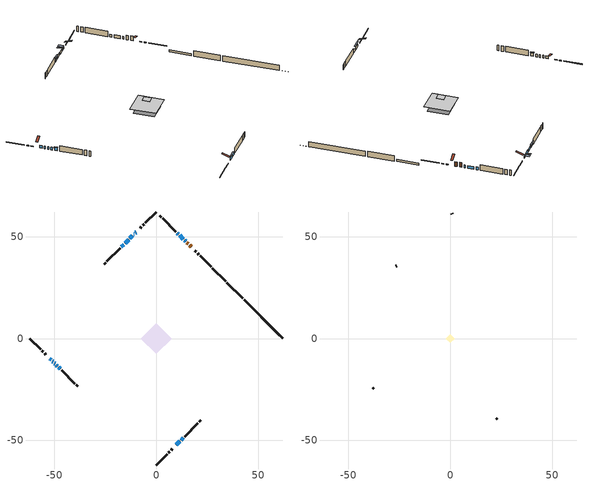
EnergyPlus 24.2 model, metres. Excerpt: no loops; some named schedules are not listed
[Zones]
conditioned space
 floor adiabatic (Floor2 construction): -2.28,0 0,2.28 2.28,0 0,-2.28 z1.53
 floor adiabatic (AdiabaticFloorConstruction): -7.59,0 0,7.59 7.59,0 0,-7.59 z1.53
 floor foundation (Slab1 construction): -6.02,0 0,6.02 6.02,0 0,-6.02 z-0.91
 floor foundation (Slab1 construction 1): -3.85,0 0,3.85 3.85,0 0,-3.85 z-0.91
 floor foundation (Slab3 construction): -2.28,0 0,2.28 2.28,0 0,-2.28 z-0.82
 wall outside (RimJoist1 construction): 0,-62.02 5.35,-56.67 / -62.02,0 -56.67,-5.35 / 0,62.02 -5.35,56.67 / 26.86,35.16 21.51,40.51 z1.53:1.83
 wall outside (RimJoist2 construction): 6,-56.01 6.6,-55.42 / -56.01,-6 -55.42,-6.6 / -6,56.01 -6.6,55.42 / 20.85,41.16 20.26,41.76 z1.53:1.83
 wall outside (RimJoist3 construction): 7.26,-54.76 7.94,-54.08 / -54.76,-7.26 -54.08,-7.94 / -7.26,54.76 -7.94,54.08 / 19.6,42.42 18.92,43.1 z1.53:1.83
 wall outside (AdiabaticWallConstruction 1): 17.04,44.97 16.32,45.7 / 15.66,46.36 15.02,47 z1.53:3.56
 wall outside (AdiabaticWallConstruction): -9.81,52.21 -10.21,51.81 / -10.86,51.15 -11.01,51.01 z1.53:2.45; -52.2,-9.81 -51.53,-10.49 / -50.88,-11.14 -50.56,-11.45 / 14.36,47.66 13.95,48.06 / 13.3,48.72 11.5,50.52 / 10.85,51.17 10.3,51.71 / 12.19,-49.82 13.27,-48.74 / -49.91,-12.11 -49.62,-12.4 / -11.66,50.35 -12.94,49.08 / -13.59,48.42 -15.32,46.7 / -48.96,-13.05 -48.53,-13.49 z1.53:2.75; 9.81,-52.2 11.54,-50.48 z1.53:2.55; -15.97,46.04 -17.06,44.96 z1.53:2.3; -47.87,-14.14 -47.08,-14.93 z1.53:2.95
 wall outside (Wall1 construction): 13.93,-48.09 20.44,-41.58 / -46.43,-15.59 -39.92,-22.1 / -17.71,44.3 -24.22,37.8 / 9.65,52.37 3.14,58.88 z1.53:3.97
 wall outside (Wall2 construction): 21.09,-40.92 21.82,-40.19 / -39.26,-22.75 -38.53,-23.48 / -24.88,37.14 -25.61,36.41 / 2.48,59.53 1.76,60.26 z1.53:3.97
 wall foundation (FoundationWall1 construction): 43.05,18.97,-0.91 43.05,18.97,1.53 59.43,2.59,1.53 59.43,2.59,-0.81 62.02,0,-0.81 62.02,0,-0.91
 wall foundation (FoundationWall2 construction): 42.39,19.62 34.63,27.38 z-0.91:1.53
 wall foundation (FoundationWall3 construction): 33.98,28.04 27.51,34.5 z-0.82:0.09
 window (WindowConstruction 8): -9.81,52.2 -10.21,51.81 z1.53:2.44
 window (WindowConstruction 4): -52.2,-9.81 -51.53,-10.48 z1.53:2.75
 window (WindowConstruction 5): -50.88,-11.14 -50.56,-11.45 z1.53:2.75
 window (WindowConstruction 6): 14.36,47.66 13.96,48.06 z1.53:2.75
 window (WindowConstruction 7): 9.81,-52.2 11.54,-50.48 z1.53:2.54
 window (WindowConstruction 10): 13.3,48.72 11.5,50.52 z1.53:2.75
 window (WindowConstruction 11): 10.84,51.17 10.31,51.71 z1.53:2.75
 window (WindowConstruction 12): 12.19,-49.82 13.27,-48.75 z1.53:2.75
 window (WindowConstruction 13): -49.91,-12.11 -49.62,-12.4 z1.53:2.75
 window (WindowConstruction 9): -10.86,51.15 -11.01,51.01 z1.53:2.44
 window (WindowConstruction 14): -11.67,50.35 -12.94,49.08 z1.53:2.75
 window (WindowConstruction): -13.59,48.42 -15.32,46.7 z1.53:2.75
 window (WindowConstruction 1): -15.98,46.04 -17.06,44.96 z1.53:2.3
 window (WindowConstruction 2): -48.96,-13.06 -48.53,-13.49 z1.53:2.75
 window (WindowConstruction 3): -47.87,-14.14 -47.08,-14.93 z1.53:2.95
 door (Door): 17.04,44.97 16.32,45.7 z1.53:3.56
 door (Door 1): 15.66,46.36 15.02,47 z1.53:3.56
 ceiling adiabatic (AdiabaticFloorConstruction): 0,-7.59 7.59,0 0,7.59 -7.59,0 z1.53
attic - vented
 floor to conditioned space (Floor1 construction Reversed): -2.19,0 0,2.19 2.19,0 0,-2.19 z3.97
 wall outside (Wall3 construction): 22.48,-39.54 22.92,-39.1 / -37.88,-24.14 -37.44,-24.58 / -26.26,35.75 -26.71,35.31 / 1.1,60.92 0.66,61.36 z1.53:3.97
 roof outside (Roof1 construction): 9.16,-52.86,3.97 7.03,-50.73,4.97 6.47,-51.29,4.97 8.59,-53.42,3.97; -52.86,-9.16,3.97 -50.73,-7.03,4.97 -51.29,-6.47,4.97 -53.42,-8.59,3.97; -9.16,52.86,3.97 -7.03,50.73,4.97 -6.47,51.29,4.97 -8.59,53.42,3.97; 17.7,44.32,3.97 15.57,42.19,4.97 16.13,41.63,4.97 18.26,43.76,3.97
shading: -10.42,51.6 -9.6,52.42 -11.11,53.92 -11.92,53.11 z2.74; 12.18,-49.84 9.17,-52.85 9.38,-53.06 12.39,-50.05 z3.46; -11.22,50.8 -10.65,51.36 -12.16,52.87 -12.73,52.3 z2.74; -17.7,44.32 -15.33,46.69 -15.54,46.9 -17.91,44.53 z3.21; -46.98,-15.04 -47.98,-14.04 -48.41,-14.47 -47.41,-15.47 z3.1
[Building]
Building 1: Terrain=Suburbs
[Site:Location]
Windsor AP_ON: Latitude {deg}=42.28; Longitude {deg}=-82.96; Time Zone {hr}=-5; Elevation {m}=190; Keep Site Location Information=Yes
[Site:GroundTemperature:Shallow]
6.34957, 4.46684, 4.31606, 5.20952, 8.79623, 12.3662, 15.4612, 17.4219, 17.5884, 15.9938, 12.9777, 9.51722
[Site:WaterMainsTemperature]
Calculation Method=Schedule; Temperature Schedule=mains temperature schedule
[Material] Roughness=Rough; Thermal Absorptance=0.9
Name | Thickness {m} | Conductivity {W/m-K} | Density {kg/m3} | Specific Heat {J/kg-K} | Solar Absorptance | Visible Absorptance
asphalt or fiberglass shingles | 0.00635 | 0.162714 | 1121.4 | 1465.45 | 0.4 | 0.4
ceiling loosefill ins | 0.254 | 0.0480833 | 16.02 | 1046.75 | 0.7 | 0.7
ceiling stud and cavity | 0.1397 | 0.169523 | 65.682 | 1177.47 | 0.7 | 0.7
concrete 4.0 in. | 0.1016 | 1.803125 | 2242.8 | 837.4 | 0.7 | 0.7
concrete 8.0 in. | 0.2032 | 1.803125 | 2242.8 | 837.4 | 0.7 | 0.7
door material | 0.04445 | 0.053851 | 512.64 | 1214.23 | 0.7 | 0.7
exterior vertical ins | 0.0460229 | 0.029427 | 32.04 | 1214.23 | 0.7 | 0.7
exterior vertical ins 1 | 0.0439632 | 0.029427 | 32.04 | 1214.23 | 0.7 | 0.7
exterior vertical ins 2 | 0.00347186 | 0.029427 | 32.04 | 1214.23 | 0.7 | 0.7
floor covering | 0.0127 | 9.015625 | 54.468 | 1339.84 | 0.6 | 0.6
floor covering 1 | 0.0127 | 0.0433444 | 54.468 | 1339.84 | 0.6 | 0.6
floor rigid ins; wall rigid ins | 0.512978 | 0.029427 | 32.04 | 1214.23 | 0.7 | 0.7
floor stud and cavity | 0.0889 | 0.221242 | 50.32683 | 1063.81 | 0.7 | 0.7
floor stud and cavity 1 | 0.1397 | 1.75129 | 37.0049 | 1207.88 | 0.7 | 0.7
furniture material conditioned space 1 | 0.1524 | 0.115458 | 640.8 | 1214.23 | 0.6 | 0.6
gypsum board | 0.0127 | 0.160291 | 801 | 837.4 | 0.6 | 0.6
gypsum board 1 | 0.0127 | 0.160291 | 801 | 837.4 | 0.7 | 0.7
osb sheathing 0.5 in. | 0.0127 | 0.115458 | 512.64 | 1214.23 | 0.7 | 0.7
osb sheathing 0.75 in. | 0.01905 | 0.115458 | 512.64 | 1214.23 | 0.7 | 0.7
osb sheathing 2.0 in. | 0.0508 | 0.115458 | 512.64 | 1214.23 | 0.7 | 0.7
rim joist rigid ins | 0.051816 | 0.029427 | 32.04 | 1214.23 | 0.7 | 0.7
rim joist stud and cavity | 0.0508 | 0.035244 | 125.044 | 1163.47 | 0.6 | 0.6
rim joist stud and cavity 1 | 0.0508 | 0.107068 | 50.32683 | 1063.81 | 0.6 | 0.6
rim joist stud and cavity 2 | 0.0508 | 0.322509 | 50.32683 | 1063.81 | 0.6 | 0.6
wall stud and cavity | 0.1397 | 0.0810402 | 139.0536 | 1170.24 | 0.7 | 0.7
wall stud and cavity 1 | 0.1397 | 0.103711 | 139.0536 | 1170.24 | 0.7 | 0.7
wall stud and cavity 2 | 0.0889 | 6.1454 | 50.32683 | 1063.81 | 0.6 | 0.6
wall stud and cavity 3 | 0.0889 | 0.380278 | 52.3479 | 1209.89 | 0.7 | 0.7
wall stud and cavity 4 | 0.0889 | 0.391764 | 83.0341 | 1211.67 | 0.7 | 0.7
wood siding | 0.0254 | 0.102417 | 544.68 | 1172.36 | 0.4 | 0.4
wood siding 1 | 0.00254 | 0.102417 | 544.68 | 1172.36 | 0.4 | 0.4
wood siding 2; wood siding 3; wood siding 4 | 0.0254 | 0.102417 | 544.68 | 1172.36 | 0.7 | 0.7
[WindowMaterial:SimpleGlazingSystem]
Name | U-Factor {W/m2-K} | Solar Heat Gain Coefficient
WindowMaterial | 3.05874 | 0.6
WindowMaterial 1 | 3.08826 | 0.52
WindowMaterial 10 | 3.10416 | 0.58
WindowMaterial 11 | 3.10416 | 0.52
WindowMaterial 12 | 3.12801 | 0.45
WindowMaterial 2 | 3.080315 | 0.54
WindowMaterial 3 | 3.09281 | 0.52
WindowMaterial 4 | 3.07009 | 0.57
WindowMaterial 5 | 3.12801 | 0.46
WindowMaterial 6 | 3.1212 | 0.49
WindowMaterial 7 | 3.09848 | 0.55
WindowMaterial 8 | 3.10246 | 0.6
WindowMaterial 9 | 3.19899 | 0.43
[Construction]
AdiabaticFloorConstruction: floor stud and cavity 1, floor rigid ins, osb sheathing 0.75 in., floor covering 1
AdiabaticWallConstruction: wood siding 3, wall rigid ins, wall stud and cavity 3, gypsum board
AdiabaticWallConstruction 1: wood siding 4, wall rigid ins, wall stud and cavity 3, gypsum board
Door; Door 1: door material
Floor1 construction Reversed: gypsum board, ceiling stud and cavity, ceiling loosefill ins
Floor2 construction: floor stud and cavity, floor covering
FoundationWall1 construction; FoundationWall2 construction; FoundationWall3 construction: concrete 8.0 in., gypsum board 1
furniture construction conditioned space 1: furniture material conditioned space 1
PartitionWallConstruction: gypsum board, wall stud and cavity 4, gypsum board
RimJoist1 construction: wood siding 2, rim joist rigid ins, osb sheathing 2.0 in., rim joist stud and cavity
RimJoist2 construction: wood siding 2, rim joist stud and cavity 1
RimJoist3 construction: wood siding 2, rim joist stud and cavity 2
Roof1 construction: asphalt or fiberglass shingles
Slab1 construction; Slab1 construction 1; Slab3 construction: concrete 4.0 in.
Wall1 construction: wood siding, osb sheathing 0.5 in., wall stud and cavity, gypsum board
Wall2 construction: wood siding, osb sheathing 0.5 in., wall stud and cavity 1, gypsum board
Wall3 construction: wood siding 1, wall stud and cavity 2
WindowConstruction: WindowMaterial
WindowConstruction 1: WindowMaterial 1
WindowConstruction 10: WindowMaterial 10
WindowConstruction 11; WindowConstruction 12: WindowMaterial 11
WindowConstruction 13: WindowMaterial 12
WindowConstruction 14; WindowConstruction 4: WindowMaterial 4
WindowConstruction 2: WindowMaterial 2
WindowConstruction 3: WindowMaterial 3
WindowConstruction 5: WindowMaterial 5
WindowConstruction 6: WindowMaterial 6
WindowConstruction 7: WindowMaterial 7
WindowConstruction 8: WindowMaterial 8
WindowConstruction 9: WindowMaterial 9
[Zone] Multiplier=1; Part of Total Floor Area=Yes
Name | Volume {m3}
attic - vented | 1.55544
conditioned space | 567.6
[Space]
Name | Zone | Volume {m3}
attic - vented 1 | attic - vented | 1.55544
conditioned space 1 | conditioned space | 567.6
[ZoneInfiltration:EffectiveLeakageArea]
infil attic - vented 1: Zone or Space=attic - vented 1; Schedule=Always On Discrete; Effective Air Leakage Area {cm2}=424.445; Stack Coefficient=0.000239331; Wind Coefficient=1.04525e-05
[ZoneMixing]
whole house fan mix: Zone or Space=attic - vented; Schedule=Always On Continuous; Design Flow Rate Calculation Method=Flow/Zone; Design Flow Rate {m3/s}=0; Source Zone or Space=conditioned space
[SurfaceProperty:ExposedFoundationPerimeter] Exposed Perimeter Calculation Method=TotalExposedPerimeter
Name | Total Exposed Perimeter {m}
Slab1 | 26.822
Slab1 1 | 10.973
Slab3 | 9.144
[InternalMass] Zone or ZoneList=conditioned space; Space or SpaceList=conditioned space 1
Name | Construction | Surface Area {m2}
furniture mass conditioned space 1 | furniture construction conditioned space 1 | 95.2688
partition wall mass | PartitionWallConstruction | 227.784
[Lights]
interior lighting: Zone or ZoneList or Space or SpaceList=conditioned space 1; Schedule=interior lighting schedule; Design Level Calculation Method=LightingLevel; Lighting Level {W}=343.2; Return Air Fraction=0; Fraction Radiant=0.6; Fraction Visible=0.2; Fraction Replaceable=1
[People]
occupants: Zone or ZoneList or Space or SpaceList=conditioned space 1; Number of People Schedule=occupants schedule; Number of People Calculation Method=People; Number of People=3; Fraction Radiant=0.314171; Sensible Heat Fraction=0.56303; Activity Level Schedule=occupants activity schedule; Carbon Dioxide Generation Rate {m3/s-W}=0; Enable ASHRAE 55 Comfort Warnings=No; Mean Radiant Temperature Calculation Type=EnclosureAveraged
[ElectricEquipment] Zone or ZoneList or Space or SpaceList=conditioned space 1; Design Level Calculation Method=EquipmentLevel
Name | Schedule | Design Level {W} | Fraction Latent | Fraction Radiant | Fraction Lost
clothes dryer | clothes dryer schedule | 140.772 | 0.015 | 0.081 | 0.85
clothes washer | clothes washer schedule | 32.1985 | 0.03 | 0.162 | 0.7
cooking range | cooking range schedule | 215.147 | 0.08 | 0.432 | 0.2
dishwasher | dishwasher schedule | 66.8632 | 0.3 | 0.18 | 0.4
fridge | fridge schedule | 72.9452 | 0 | 0.6 | 0
mech vent bath fan 0 | mech vent bath fan 0 schedule | 25.1 | 0 | 0 | 1
mech vent bath fan 1 | mech vent bath fan 1 schedule | 25.1 | 0 | 0 | 1
mech vent house fan | mech vent house fan schedule | 0 | 0 | 0 | 1
mech vent house fan cfis | mech vent house fan cfis schedule | 0 | 0 | 0 | 0
mech vent range fan 0 | mech vent range fan 0 schedule | 57 | 0 | 0 | 1
misc plug loads | misc plug loads schedule | 494.7 | 0.045 | 0.513 | 0.1
whole house fan | Always On Discrete | 0 | 0 | 0 | 1
[OtherEquipment] Zone or ZoneList or Space or SpaceList=conditioned space 1; Design Level Calculation Method=EquipmentLevel
Name | Fuel Type | Schedule | Design Level {W} | Fraction Latent | Fraction Radiant | Fraction Lost
clothes dryer 1 | Electricity | clothes dryer schedule | 0 | 0.015 | 0.081 | 0.85
cooking range 1 | Electricity | cooking range schedule | 0 | 0.08 | 0.432 | 0.2
general water use latent | None | general water use schedule | 62.594 | 1 | 0 | 0
general water use sensible | None | general water use schedule | -61.6891 | 0 | 0.6 | 0
mech vent house fan latent load | None | Always On Discrete | 0 | 1 | 0 | 0
mech vent house fan sensible load | None | Always On Discrete | 0 | 0 | 0 | 0
water heater energy adjustment1 | NaturalGas | Always On Discrete | 0.01 | 0 | 0 | 1
[ZoneInfiltration:DesignFlowRate] Zone or ZoneList or Space or SpaceList=conditioned space 1; Schedule=Always On Discrete; Design Flow Rate Calculation Method=Flow/Zone; Design Flow Rate {m3/s}=0
infil flow; natural vent flow; whole house fan flow
[Foundation:Kiva] Initial Indoor Air Temperature {C}=18; Wall Depth Below Slab {m}=0.2032; Custom Block X Position 1 {m}=0.2159; Custom Block Z Position 1 {m}=0
Name | Wall Height Above Grade {m} | Custom Block Material Name 1 | Custom Block Depth 1 {m}
Foundation Kiva 1 | 1.52997 | exterior vertical ins | 2.43998
Foundation Kiva 2 | 1.52997 | exterior vertical ins 1 | 2.43998
Foundation Kiva 3 | 0.0900074 | exterior vertical ins 2 | 0.910011
[Foundation:Kiva:Settings]
Soil Conductivity {W/m-K}=0.849921; Soil Density {kg/m3}=1842.3; Soil Specific Heat {J/kg-K}=418.7; Ground Solar Absorptivity=0.9; Ground Thermal Absorptivity=0.9; Ground Surface Roughness {m}=0.03; Far-Field Width {m}=40; Deep-Ground Boundary Condition=ZeroFlux; Deep-Ground Depth {m}=40; Minimum Cell Dimension {m}=0.2; Maximum Cell Growth Coefficient=3; Simulation Timestep=Timestep
[Exterior:Lights]
exterior lighting: Schedule=exterior lighting schedule; Design Level {W}=75.6
[Schedule:Constant]
Name | Hourly Value
Always On Continuous; mech vent house fan schedule; mech vent house fan cfis schedule; Always On Discrete | 1
occupants activity schedule | 117.228
fridge schedule | 0
[Schedule:Week:Daily]
interior lighting schedule Week Rule - Jan1-Jan27: interior lighting schedule day, interior lighting schedule day, interior lighting schedule day, interior lighting schedule day, interior lighting schedule day, interior lighting schedule day, interior lighting schedule day, interior lighting schedule default day, interior lighting schedule default day, interior lighting schedule default day, interior lighting schedule default day, interior lighting schedule default day
interior lighting schedule Week Rule - Jan28-Feb3: interior lighting schedule day, interior lighting schedule day, interior lighting schedule day, interior lighting schedule day, interior lighting schedule day 1, interior lighting schedule day 1, interior lighting schedule day 1, interior lighting schedule default day, interior lighting schedule default day, interior lighting schedule default day, interior lighting schedule default day, interior lighting schedule default day
interior lighting schedule Week Rule - Feb4-Feb24: interior lighting schedule day 1, interior lighting schedule day 1, interior lighting schedule day 1, interior lighting schedule day 1, interior lighting schedule day 1, interior lighting schedule day 1, interior lighting schedule day 1, interior lighting schedule default day, interior lighting schedule default day, interior lighting schedule default day, interior lighting schedule default day, interior lighting schedule default day
interior lighting schedule Week Rule - Feb25-Mar3: interior lighting schedule day 1, interior lighting schedule day 1, interior lighting schedule day 1, interior lighting schedule day 1, interior lighting schedule day 2, interior lighting schedule day 2, interior lighting schedule day 2, interior lighting schedule default day, interior lighting schedule default day, interior lighting schedule default day, interior lighting schedule default day, interior lighting schedule default day
interior lighting schedule Week Rule - Mar4-Mar31: interior lighting schedule day 2, interior lighting schedule day 2, interior lighting schedule day 2, interior lighting schedule day 2, interior lighting schedule day 2, interior lighting schedule day 2, interior lighting schedule day 2, interior lighting schedule default day, interior lighting schedule default day, interior lighting schedule default day, interior lighting schedule default day, interior lighting schedule default day
interior lighting schedule Week Rule - Apr1-Apr28: interior lighting schedule day 3, interior lighting schedule day 3, interior lighting schedule day 3, interior lighting schedule day 3, interior lighting schedule day 3, interior lighting schedule day 3, interior lighting schedule day 3, interior lighting schedule default day, interior lighting schedule default day, interior lighting schedule default day, interior lighting schedule default day, interior lighting schedule default day
interior lighting schedule Week Rule - Apr29-May5: interior lighting schedule day 3, interior lighting schedule day 3, interior lighting schedule day 4, interior lighting schedule day 4, interior lighting schedule day 4, interior lighting schedule day 4, interior lighting schedule day 4, interior lighting schedule default day, interior lighting schedule default day, interior lighting schedule default day, interior lighting schedule default day, interior lighting schedule default day
interior lighting schedule Week Rule - May6-May26: interior lighting schedule day 4, interior lighting schedule day 4, interior lighting schedule day 4, interior lighting schedule day 4, interior lighting schedule day 4, interior lighting schedule day 4, interior lighting schedule day 4, interior lighting schedule default day, interior lighting schedule default day, interior lighting schedule default day, interior lighting schedule default day, interior lighting schedule default day
interior lighting schedule Week Rule - May27-Jun2: interior lighting schedule day 4, interior lighting schedule day 4, interior lighting schedule day 4, interior lighting schedule day 4, interior lighting schedule day 4, interior lighting schedule day 5, interior lighting schedule day 5, interior lighting schedule default day, interior lighting schedule default day, interior lighting schedule default day, interior lighting schedule default day, interior lighting schedule default day
interior lighting schedule Week Rule - Jun3-Jun30: interior lighting schedule day 5, interior lighting schedule day 5, interior lighting schedule day 5, interior lighting schedule day 5, interior lighting schedule day 5, interior lighting schedule day 5, interior lighting schedule day 5, interior lighting schedule default day, interior lighting schedule default day, interior lighting schedule default day, interior lighting schedule default day, interior lighting schedule default day
interior lighting schedule Week Rule - Jul1-Jul28: interior lighting schedule day 6, interior lighting schedule day 6, interior lighting schedule day 6, interior lighting schedule day 6, interior lighting schedule day 6, interior lighting schedule day 6, interior lighting schedule day 6, interior lighting schedule default day, interior lighting schedule default day, interior lighting schedule default day, interior lighting schedule default day, interior lighting schedule default day
interior lighting schedule Week Rule - Jul29-Aug4: interior lighting schedule day 6, interior lighting schedule day 6, interior lighting schedule day 6, interior lighting schedule day 7, interior lighting schedule day 7, interior lighting schedule day 7, interior lighting schedule day 7, interior lighting schedule default day, interior lighting schedule default day, interior lighting schedule default day, interior lighting schedule default day, interior lighting schedule default day
interior lighting schedule Week Rule - Aug5-Aug25: interior lighting schedule day 7, interior lighting schedule day 7, interior lighting schedule day 7, interior lighting schedule day 7, interior lighting schedule day 7, interior lighting schedule day 7, interior lighting schedule day 7, interior lighting schedule default day, interior lighting schedule default day, interior lighting schedule default day, interior lighting schedule default day, interior lighting schedule default day
interior lighting schedule Week Rule - Aug26-Sep1: interior lighting schedule day 7, interior lighting schedule day 7, interior lighting schedule day 7, interior lighting schedule day 7, interior lighting schedule day 7, interior lighting schedule day 7, interior lighting schedule day 8, interior lighting schedule default day, interior lighting schedule default day, interior lighting schedule default day, interior lighting schedule default day, interior lighting schedule default day
interior lighting schedule Week Rule - Sep2-Sep29: interior lighting schedule day 8, interior lighting schedule day 8, interior lighting schedule day 8, interior lighting schedule day 8, interior lighting schedule day 8, interior lighting schedule day 8, interior lighting schedule day 8, interior lighting schedule default day, interior lighting schedule default day, interior lighting schedule default day, interior lighting schedule default day, interior lighting schedule default day
interior lighting schedule Week Rule - Sep30-Oct6: interior lighting schedule day 8, interior lighting schedule day 9, interior lighting schedule day 9, interior lighting schedule day 9, interior lighting schedule day 9, interior lighting schedule day 9, interior lighting schedule day 9, interior lighting schedule default day, interior lighting schedule default day, interior lighting schedule default day, interior lighting schedule default day, interior lighting schedule default day
interior lighting schedule Week Rule - Oct7-Oct27: interior lighting schedule day 9, interior lighting schedule day 9, interior lighting schedule day 9, interior lighting schedule day 9, interior lighting schedule day 9, interior lighting schedule day 9, interior lighting schedule day 9, interior lighting schedule default day, interior lighting schedule default day, interior lighting schedule default day, interior lighting schedule default day, interior lighting schedule default day
interior lighting schedule Week Rule - Oct28-Nov3: interior lighting schedule day 9, interior lighting schedule day 9, interior lighting schedule day 9, interior lighting schedule day 9, interior lighting schedule day 10, interior lighting schedule day 10, interior lighting schedule day 10, interior lighting schedule default day, interior lighting schedule default day, interior lighting schedule default day, interior lighting schedule default day, interior lighting schedule default day
interior lighting schedule Week Rule - Nov4-Nov24: interior lighting schedule day 10, interior lighting schedule day 10, interior lighting schedule day 10, interior lighting schedule day 10, interior lighting schedule day 10, interior lighting schedule day 10, interior lighting schedule day 10, interior lighting schedule default day, interior lighting schedule default day, interior lighting schedule default day, interior lighting schedule default day, interior lighting schedule default day
interior lighting schedule Week Rule - Nov25-Dec1: interior lighting schedule day 10, interior lighting schedule day 10, interior lighting schedule day 10, interior lighting schedule day 10, interior lighting schedule day 10, interior lighting schedule day 10, interior lighting schedule day 11, interior lighting schedule default day, interior lighting schedule default day, interior lighting schedule default day, interior lighting schedule default day, interior lighting schedule default day
interior lighting schedule Week Rule - Dec2-Dec31: interior lighting schedule day 11, interior lighting schedule day 11, interior lighting schedule day 11, interior lighting schedule day 11, interior lighting schedule day 11, interior lighting schedule day 11, interior lighting schedule day 11, interior lighting schedule default day, interior lighting schedule default day, interior lighting schedule default day, interior lighting schedule default day, interior lighting schedule default day
occupants schedule Week Rule - Jan1-Dec31: occupants schedule day, occupants schedule day, occupants schedule day, occupants schedule day, occupants schedule day, occupants schedule day, occupants schedule day, occupants schedule default day, occupants schedule default day, occupants schedule default day, occupants schedule default day, occupants schedule default day
clothes dryer schedule Week Rule - Jan1-Dec31: clothes dryer schedule day, clothes dryer schedule day, clothes dryer schedule day, clothes dryer schedule day, clothes dryer schedule day, clothes dryer schedule day, clothes dryer schedule day, clothes dryer schedule default day, clothes dryer schedule default day, clothes dryer schedule default day, clothes dryer schedule default day, clothes dryer schedule default day
clothes washer schedule Week Rule - Jan1-Dec31: clothes washer schedule day, clothes washer schedule day, clothes washer schedule day, clothes washer schedule day, clothes washer schedule day, clothes washer schedule day, clothes washer schedule day, clothes washer schedule default day, clothes washer schedule default day, clothes washer schedule default day, clothes washer schedule default day, clothes washer schedule default day
cooking range schedule Week Rule - Jan1-Dec31: cooking range schedule day, cooking range schedule day, cooking range schedule day, cooking range schedule day, cooking range schedule day, cooking range schedule day, cooking range schedule day, cooking range schedule default day, cooking range schedule default day, cooking range schedule default day, cooking range schedule default day, cooking range schedule default day
dishwasher schedule Week Rule - Jan1-Dec31: dishwasher schedule day, dishwasher schedule day, dishwasher schedule day, dishwasher schedule day, dishwasher schedule day, dishwasher schedule day, dishwasher schedule day, dishwasher schedule default day, dishwasher schedule default day, dishwasher schedule default day, dishwasher schedule default day, dishwasher schedule default day
mech vent bath fan 0 schedule Week Rule - Jan1-Dec31: mech vent bath fan 0 schedule day, mech vent bath fan 0 schedule day, mech vent bath fan 0 schedule day, mech vent bath fan 0 schedule day, mech vent bath fan 0 schedule day, mech vent bath fan 0 schedule day, mech vent bath fan 0 schedule day, mech vent bath fan 0 schedule default day, mech vent bath fan 0 schedule default day, mech vent bath fan 0 schedule default day, mech vent bath fan 0 schedule default day, mech vent bath fan 0 schedule default day
mech vent bath fan 1 schedule Week Rule - Jan1-Dec31: mech vent bath fan 1 schedule day, mech vent bath fan 1 schedule day, mech vent bath fan 1 schedule day, mech vent bath fan 1 schedule day, mech vent bath fan 1 schedule day, mech vent bath fan 1 schedule day, mech vent bath fan 1 schedule day, mech vent bath fan 1 schedule default day, mech vent bath fan 1 schedule default day, mech vent bath fan 1 schedule default day, mech vent bath fan 1 schedule default day, mech vent bath fan 1 schedule default day
mech vent range fan 0 schedule Week Rule - Jan1-Dec31: mech vent range fan 0 schedule day, mech vent range fan 0 schedule day, mech vent range fan 0 schedule day, mech vent range fan 0 schedule day, mech vent range fan 0 schedule day, mech vent range fan 0 schedule day, mech vent range fan 0 schedule day, mech vent range fan 0 schedule default day, mech vent range fan 0 schedule default day, mech vent range fan 0 schedule default day, mech vent range fan 0 schedule default day, mech vent range fan 0 schedule default day
misc plug loads schedule Week Rule - Jan1-Dec31: misc plug loads schedule day, misc plug loads schedule day, misc plug loads schedule day, misc plug loads schedule day, misc plug loads schedule day, misc plug loads schedule day, misc plug loads schedule day, misc plug loads schedule default day, misc plug loads schedule default day, misc plug loads schedule default day, misc plug loads schedule default day, misc plug loads schedule default day
general water use schedule Week Rule - Jan1-Dec31: general water use schedule day, general water use schedule day, general water use schedule day, general water use schedule day, general water use schedule day, general water use schedule day, general water use schedule day, general water use schedule default day, general water use schedule default day, general water use schedule default day, general water use schedule default day, general water use schedule default day
exterior lighting schedule Week Rule - Jan1-Jan27: exterior lighting schedule day, exterior lighting schedule day, exterior lighting schedule day, exterior lighting schedule day, exterior lighting schedule day, exterior lighting schedule day, exterior lighting schedule day, exterior lighting schedule default day, exterior lighting schedule default day, exterior lighting schedule default day, exterior lighting schedule default day, exterior lighting schedule default day
exterior lighting schedule Week Rule - Jan28-Feb3: exterior lighting schedule day, exterior lighting schedule day, exterior lighting schedule day, exterior lighting schedule day, exterior lighting schedule day 1, exterior lighting schedule day 1, exterior lighting schedule day 1, exterior lighting schedule default day, exterior lighting schedule default day, exterior lighting schedule default day, exterior lighting schedule default day, exterior lighting schedule default day
exterior lighting schedule Week Rule - Feb4-Feb24: exterior lighting schedule day 1, exterior lighting schedule day 1, exterior lighting schedule day 1, exterior lighting schedule day 1, exterior lighting schedule day 1, exterior lighting schedule day 1, exterior lighting schedule day 1, exterior lighting schedule default day, exterior lighting schedule default day, exterior lighting schedule default day, exterior lighting schedule default day, exterior lighting schedule default day
exterior lighting schedule Week Rule - Feb25-Mar3: exterior lighting schedule day 1, exterior lighting schedule day 1, exterior lighting schedule day 1, exterior lighting schedule day 1, exterior lighting schedule day 2, exterior lighting schedule day 2, exterior lighting schedule day 2, exterior lighting schedule default day, exterior lighting schedule default day, exterior lighting schedule default day, exterior lighting schedule default day, exterior lighting schedule default day
exterior lighting schedule Week Rule - Mar4-Mar31: exterior lighting schedule day 2, exterior lighting schedule day 2, exterior lighting schedule day 2, exterior lighting schedule day 2, exterior lighting schedule day 2, exterior lighting schedule day 2, exterior lighting schedule day 2, exterior lighting schedule default day, exterior lighting schedule default day, exterior lighting schedule default day, exterior lighting schedule default day, exterior lighting schedule default day
exterior lighting schedule Week Rule - Apr1-Apr28: exterior lighting schedule day 3, exterior lighting schedule day 3, exterior lighting schedule day 3, exterior lighting schedule day 3, exterior lighting schedule day 3, exterior lighting schedule day 3, exterior lighting schedule day 3, exterior lighting schedule default day, exterior lighting schedule default day, exterior lighting schedule default day, exterior lighting schedule default day, exterior lighting schedule default day
exterior lighting schedule Week Rule - Apr29-May5: exterior lighting schedule day 3, exterior lighting schedule day 3, exterior lighting schedule day 4, exterior lighting schedule day 4, exterior lighting schedule day 4, exterior lighting schedule day 4, exterior lighting schedule day 4, exterior lighting schedule default day, exterior lighting schedule default day, exterior lighting schedule default day, exterior lighting schedule default day, exterior lighting schedule default day
exterior lighting schedule Week Rule - May6-May26: exterior lighting schedule day 4, exterior lighting schedule day 4, exterior lighting schedule day 4, exterior lighting schedule day 4, exterior lighting schedule day 4, exterior lighting schedule day 4, exterior lighting schedule day 4, exterior lighting schedule default day, exterior lighting schedule default day, exterior lighting schedule default day, exterior lighting schedule default day, exterior lighting schedule default day
exterior lighting schedule Week Rule - May27-Jun2: exterior lighting schedule day 4, exterior lighting schedule day 4, exterior lighting schedule day 4, exterior lighting schedule day 4, exterior lighting schedule day 4, exterior lighting schedule day 5, exterior lighting schedule day 5, exterior lighting schedule default day, exterior lighting schedule default day, exterior lighting schedule default day, exterior lighting schedule default day, exterior lighting schedule default day
exterior lighting schedule Week Rule - Jun3-Jun30: exterior lighting schedule day 5, exterior lighting schedule day 5, exterior lighting schedule day 5, exterior lighting schedule day 5, exterior lighting schedule day 5, exterior lighting schedule day 5, exterior lighting schedule day 5, exterior lighting schedule default day, exterior lighting schedule default day, exterior lighting schedule default day, exterior lighting schedule default day, exterior lighting schedule default day
exterior lighting schedule Week Rule - Jul1-Jul28: exterior lighting schedule day 6, exterior lighting schedule day 6, exterior lighting schedule day 6, exterior lighting schedule day 6, exterior lighting schedule day 6, exterior lighting schedule day 6, exterior lighting schedule day 6, exterior lighting schedule default day, exterior lighting schedule default day, exterior lighting schedule default day, exterior lighting schedule default day, exterior lighting schedule default day
exterior lighting schedule Week Rule - Jul29-Aug4: exterior lighting schedule day 6, exterior lighting schedule day 6, exterior lighting schedule day 6, exterior lighting schedule day 7, exterior lighting schedule day 7, exterior lighting schedule day 7, exterior lighting schedule day 7, exterior lighting schedule default day, exterior lighting schedule default day, exterior lighting schedule default day, exterior lighting schedule default day, exterior lighting schedule default day
[Schedule:Year]
interior lighting schedule: interior lighting schedule Week Rule - Jan1-Jan27, 1, 1, 1, 27, interior lighting schedule Week Rule - Jan28-Feb3, 1, 28, 2, 3, interior lighting schedule Week Rule - Feb4-Feb24, 2, 4, 2, 24, interior lighting schedule Week Rule - Feb25-Mar3, 2, 25, 3, 3, interior lighting schedule Week Rule - Mar4-Mar31, 3, 4, 3, 31, interior lighting schedule Week Rule - Apr1-Apr28, 4, 1, 4, 28, interior lighting schedule Week Rule - Apr29-May5, 4, 29, 5, 5, interior lighting schedule Week Rule - May6-May26, 5, 6, 5, 26, interior lighting schedule Week Rule - May27-Jun2, 5, 27, 6, 2, interior lighting schedule Week Rule - Jun3-Jun30, 6, 3, 6, 30, interior lighting schedule Week Rule - Jul1-Jul28, 7, 1, 7, 28, interior lighting schedule Week Rule - Jul29-Aug4, 7, 29, 8, 4, interior lighting schedule Week Rule - Aug5-Aug25, 8, 5, 8, 25, interior lighting schedule Week Rule - Aug26-Sep1, 8, 26, 9, 1, interior lighting schedule Week Rule - Sep2-Sep29, 9, 2, 9, 29, interior lighting schedule Week Rule - Sep30-Oct6, 9, 30, 10, 6, interior lighting schedule Week Rule - Oct7-Oct27, 10, 7, 10, 27, interior lighting schedule Week Rule - Oct28-Nov3, 10, 28, 11, 3, interior lighting schedule Week Rule - Nov4-Nov24, 11, 4, 11, 24, interior lighting schedule Week Rule - Nov25-Dec1, 11, 25, 12, 1, interior lighting schedule Week Rule - Dec2-Dec31, 12, 2, 12, 31
occupants schedule: occupants schedule Week Rule - Jan1-Dec31, 1, 1, 12, 31
clothes dryer schedule: clothes dryer schedule Week Rule - Jan1-Dec31, 1, 1, 12, 31
clothes washer schedule: clothes washer schedule Week Rule - Jan1-Dec31, 1, 1, 12, 31
cooking range schedule: cooking range schedule Week Rule - Jan1-Dec31, 1, 1, 12, 31
dishwasher schedule: dishwasher schedule Week Rule - Jan1-Dec31, 1, 1, 12, 31
mech vent bath fan 0 schedule: mech vent bath fan 0 schedule Week Rule - Jan1-Dec31, 1, 1, 12, 31
mech vent bath fan 1 schedule: mech vent bath fan 1 schedule Week Rule - Jan1-Dec31, 1, 1, 12, 31
mech vent range fan 0 schedule: mech vent range fan 0 schedule Week Rule - Jan1-Dec31, 1, 1, 12, 31
misc plug loads schedule: misc plug loads schedule Week Rule - Jan1-Dec31, 1, 1, 12, 31
general water use schedule: general water use schedule Week Rule - Jan1-Dec31, 1, 1, 12, 31
exterior lighting schedule: exterior lighting schedule Week Rule - Jan1-Jan27, 1, 1, 1, 27, exterior lighting schedule Week Rule - Jan28-Feb3, 1, 28, 2, 3, exterior lighting schedule Week Rule - Feb4-Feb24, 2, 4, 2, 24, exterior lighting schedule Week Rule - Feb25-Mar3, 2, 25, 3, 3, exterior lighting schedule Week Rule - Mar4-Mar31, 3, 4, 3, 31, exterior lighting schedule Week Rule - Apr1-Apr28, 4, 1, 4, 28, exterior lighting schedule Week Rule - Apr29-May5, 4, 29, 5, 5, exterior lighting schedule Week Rule - May6-May26, 5, 6, 5, 26, exterior lighting schedule Week Rule - May27-Jun2, 5, 27, 6, 2, exterior lighting schedule Week Rule - Jun3-Jun30, 6, 3, 6, 30, exterior lighting schedule Week Rule - Jul1-Jul28, 7, 1, 7, 28, exterior lighting schedule Week Rule - Jul29-Aug4, 7, 29, 8, 4, exterior lighting schedule Week Rule - Aug5-Aug25, 8, 5, 8, 25, exterior lighting schedule Week Rule - Aug26-Sep1, 8, 26, 9, 1, exterior lighting schedule Week Rule - Sep2-Sep29, 9, 2, 9, 29, exterior lighting schedule Week Rule - Sep30-Oct6, 9, 30, 10, 6, exterior lighting schedule Week Rule - Oct7-Oct27, 10, 7, 10, 27, exterior lighting schedule Week Rule - Oct28-Nov3, 10, 28, 11, 3, exterior lighting schedule Week Rule - Nov4-Nov24, 11, 4, 11, 24, exterior lighting schedule Week Rule - Nov25-Dec1, 11, 25, 12, 1, exterior lighting schedule Week Rule - Dec2-Dec31, 12, 2, 12, 31
[Schedule:Compact]
mains temperature schedule: Through: 01/01, For: AllDays, Until: 24:00, 9.71556, Through: 01/02, For: AllDays, Until: 24:00, 9.65056, Through: 01/03, For: AllDays, Until: 24:00, 9.58667, Through: 01/04, For: AllDays, Until: 24:00, 9.52389, Through: 01/05, For: AllDays, Until: 24:00, 9.46278, Through: 01/06, For: AllDays, Until: 24:00, 9.40278, Through: 01/07, For: AllDays, Until: 24:00, 9.34444, Through: 01/08, For: AllDays, Until: 24:00, 9.28778, Through: 01/09, For: AllDays, Until: 24:00, 9.23222, Through: 01/10, For: AllDays, Until: 24:00, 9.17778, Through: 01/11, For: AllDays, Until: 24:00, 9.125, Through: 01/12, For: AllDays, Until: 24:00, 9.07389, Through: 01/13, For: AllDays, Until: 24:00, 9.02444, Through: 01/14, For: AllDays, Until: 24:00, 8.97611, Through: 01/15, For: AllDays, Until: 24:00, 8.92944, Through: 01/16, For: AllDays, Until: 24:00, 8.88444, Through: 01/17, For: AllDays, Until: 24:00, 8.84056, Through: 01/18, For: AllDays, Until: 24:00, 8.79889, Through: 01/19, For: AllDays, Until: 24:00, 8.75833, Through: 01/20, For: AllDays, Until: 24:00, 8.71944, Through: 01/21, For: AllDays, Until: 24:00, 8.68222, Through: 01/22, For: AllDays, Until: 24:00, 8.64667, Through: 01/23, For: AllDays, Until: 24:00, 8.61222, Through: 01/24, For: AllDays, Until: 24:00, 8.58, Through: 01/25, For: AllDays, Until: 24:00, 8.54944, Through: 01/26, For: AllDays, Until: 24:00, 8.52, Through: 01/27, For: AllDays, Until: 24:00, 8.49278, Through: 01/28, For: AllDays, Until: 24:00, 8.46722, Through: 01/29, For: AllDays, Until: 24:00, 8.44278, Through: 01/30, For: AllDays, Until: 24:00, 8.42056, Through: 01/31, For: AllDays, Until: 24:00, 8.39944, Through: 02/01, For: AllDays, Until: 24:00, 8.38056, Through: 02/02, For: AllDays, Until: 24:00, 8.36333, Through: 02/03, For: AllDays, Until: 24:00, 8.34778, Through: 02/04, For: AllDays, Until: 24:00, 8.33389, Through: 02/05, For: AllDays, Until: 24:00, 8.32167, Through: 02/06, For: AllDays, Until: 24:00, 8.31111, Through: 02/07, For: AllDays, Until: 24:00, 8.30222, Through: 02/08, For: AllDays, Until: 24:00, 8.295, Through: 02/09, For: AllDays, Until: 24:00, 8.29, Through: 02/10, For: AllDays, Until: 24:00, 8.28611, Through: 02/11, For: AllDays, Until: 24:00, 8.28444, Through: 02/12, For: AllDays, Until: 24:00, 8.28444, Through: 02/13, For: AllDays, Until: 24:00, 8.28611, Through: 02/14, For: AllDays, Until: 24:00, 8.28889, Through: 02/15, For: AllDays, Until: 24:00, 8.29444, Through: 02/16, For: AllDays, Until: 24:00, 8.30111, Through: 02/17, For: AllDays, Until: 24:00, 8.30944, Through: 02/18, For: AllDays, Until: 24:00, 8.31944, Through: 02/19, For: AllDays, Until: 24:00, 8.33167, Through: 02/20, For: AllDays, Until: 24:00, 8.345, Through: 02/21, For: AllDays, Until: 24:00, 8.36056, Through: 02/22, For: AllDays, Until: 24:00, 8.37778, Through: 02/23, For: AllDays, Until: 24:00, 8.39611, Through: 02/24, For: AllDays, Until: 24:00, 8.41667, Through: 02/25, For: AllDays, Until: 24:00, 8.43889, Through: 02/26, For: AllDays, Until: 24:00, 8.46278, Through: 02/27, For: AllDays, Until: 24:00, 8.48833, Through: 02/28, For: AllDays, Until: 24:00, 8.51556, Through: 03/01, For: AllDays, Until: 24:00, 8.54444, Through: 03/02, For: AllDays, Until: 24:00, 8.575, Through: 03/03, For: AllDays, Until: 24:00, 8.60667, Through: 03/04, For: AllDays, Until: 24:00, 8.64056, Through: 03/05, For: AllDays, Until: 24:00, 8.67611, Through: 03/06, For: AllDays, Until: 24:00, 8.71278, Through: 03/07, For: AllDays, Until: 24:00, 8.75167, Through: 03/08, For: AllDays, Until: 24:00, 8.79167, Through: 03/09, For: AllDays, Until: 24:00, 8.83333, Through: 03/10, For: AllDays, Until: 24:00, 8.87667, Through: 03/11, For: AllDays, Until: 24:00, 8.92167, Through: 03/12, For: AllDays, Until: 24:00, 8.96833, Through: 03/13, For: AllDays, Until: 24:00, 9.01611, Through: 03/14, For: AllDays, Until: 24:00, 9.06556, Through: 03/15, For: AllDays, Until: 24:00, 9.11667, Through: 03/16, For: AllDays, Until: 24:00, 9.16889, Through: 03/17, For: AllDays, Until: 24:00, 9.22278, Through: 03/18, For: AllDays, Until: 24:00, 9.27833, Through: 03/19, For: AllDays, Until: 24:00, 9.335, Through: 03/20, For: AllDays, Until: 24:00, 9.39333, Through: 03/21, For: AllDays, Until: 24:00, 9.45278, Through: 03/22, For: AllDays, Until: 24:00, 9.51389, Through: 03/23, For: AllDays, Until: 24:00, 9.57611, Through: 03/24, For: AllDays, Until: 24:00, 9.64, Through: 03/25, For: AllDays, Until: 24:00, 9.705, Through: 03/26, For: AllDays, Until: 24:00, 9.77111, Through: 03/27, For: AllDays, Until: 24:00, 9.83889, Through: 03/28, For: AllDays, Until: 24:00, 9.90778, Through: 03/29, For: AllDays, Until: 24:00, 9.97778, Through: 03/30, For: AllDays, Until: 24:00, 10.0489, Through: 03/31, For: AllDays, Until: 24:00, 10.1217, Through: 04/01, For: AllDays, Until: 24:00, 10.1956, Through: 04/02, For: AllDays, Until: 24:00, 10.2706, Through: 04/03, For: AllDays, Until: 24:00, 10.3461, Through: 04/04, For: AllDays, Until: 24:00, 10.4233, Through: 04/05, For: AllDays, Until: 24:00, 10.5017, Through: 04/06, For: AllDays, Until: 24:00, 10.5811, Through: 04/07, For: AllDays, Until: 24:00, 10.6617, Through: 04/08, For: AllDays, Until: 24:00, 10.7428, Through: 04/09, For: AllDays, Until: 24:00, 10.825, Through: 04/10, For: AllDays, Until: 24:00, 10.9089, Through: 04/11, For: AllDays, Until: 24:00, 10.9928, Through: 04/12, For: AllDays, Until: 24:00, 11.0783, Through: 04/13, For: AllDays, Until: 24:00, 11.1644, Through: 04/14, For: AllDays, Until: 24:00, 11.2517, Through: 04/15, For: AllDays, Until: 24:00, 11.3394, Through: 04/16, For: AllDays, Until: 24:00, 11.4278, Through: 04/17, For: AllDays, Until: 24:00, 11.5178, Through: 04/18, For: AllDays, Until: 24:00, 11.6078, Through: 04/19, For: AllDays, Until: 24:00, 11.6989, Through: 04/20, For: AllDays, Until: 24:00, 11.7906, Through: 04/21, For: AllDays, Until: 24:00, 11.8828, Through: 04/22, For: AllDays, Until: 24:00, 11.9761, Through: 04/23, For: AllDays, Until: 24:00, 12.07, Through: 04/24, For: AllDays, Until: 24:00, 12.1639, Through: 04/25, For: AllDays, Until: 24:00, 12.2589, Through: 04/26, For: AllDays, Until: 24:00, 12.3544, Through: 04/27, For: AllDays, Until: 24:00, 12.4506, Through: 04/28, For: AllDays, Until: 24:00, 12.5472, Through: 04/29, For: AllDays, Until: 24:00, 12.6439, Through: 04/30, For: AllDays, Until: 24:00, 12.7411, Through: 05/01, For: AllDays, Until: 24:00, 12.8389, Through: 05/02, For: AllDays, Until: 24:00, 12.9372, Through: 05/03, For: AllDays, Until: 24:00, 13.0356, Through: 05/04, For: AllDays, Until: 24:00, 13.1344, Through: 05/05, For: AllDays, Until: 24:00, 13.2339, Through: 05/06, For: AllDays, Until: 24:00, 13.3333, Through: 05/07, For: AllDays, Until: 24:00, 13.4328, Through: 05/08, For: AllDays, Until: 24:00, 13.5328, Through: 05/09, For: AllDays, Until: 24:00, 13.6328, Through: 05/10, For: AllDays, Until: 24:00, 13.7328, Through: 05/11, For: AllDays, Until: 24:00, 13.8328, Through: 05/12, For: AllDays, Until: 24:00, 13.9333, Through: 05/13, For: AllDays, Until: 24:00, 14.0339, Through: 05/14, For: AllDays, Until: 24:00, 14.1344, Through: 05/15, For: AllDays, Until: 24:00, 14.2344, Through: 05/16, For: AllDays, Until: 24:00, 14.335, Through: 05/17, For: AllDays, Until: 24:00, 14.4356, Through: 05/18, For: AllDays, Until: 24:00, 14.5356, Through: 05/19, For: AllDays, Until: 24:00, 14.6356, Through: 05/20, For: AllDays, Until: 24:00, 14.7356, Through: 05/21, For: AllDays, Until: 24:00, 14.8356, Through: 05/22, For: AllDays, Until: 24:00, 14.935, Through: 05/23, For: AllDays, Until: 24:00, 15.0344, Through: 05/24, For: AllDays, Until: 24:00, 15.1333, Through: 05/25, For: AllDays, Until: 24:00, 15.2322, Through: 05/26, For: AllDays, Until: 24:00, 15.3306, Through: 05/27, For: AllDays, Until: 24:00, 15.4283, Through: 05/28, For: AllDays, Until: 24:00, 15.5261, Through: 05/29, For: AllDays, Until: 24:00, 15.6233, Through: 05/30, For: AllDays, Until: 24:00, 15.7206, Through: 05/31, For: AllDays, Until: 24:00, 15.8167, Through: 06/01, For: AllDays, Until: 24:00, 15.9128, Through: 06/02, For: AllDays, Until: 24:00, 16.0078, Through: 06/03, For: AllDays, Until: 24:00, 16.1028, Through: 06/04, For: AllDays, Until: 24:00, 16.1967, Through: 06/05, For: AllDays, Until: 24:00, 16.2906, Through: 06/06, For: AllDays, Until: 24:00, 16.3833, Through: 06/07, For: AllDays, Until: 24:00, 16.4756, Through: 06/08, For: AllDays, Until: 24:00, 16.5672, Through: 06/09, For: AllDays, Until: 24:00, 16.6578, Through: 06/10, For: AllDays, Until: 24:00, 16.7478, Through: 06/11, For: AllDays, Until: 24:00, 16.8372, Through: 06/12, For: AllDays, Until: 24:00, 16.9256, Through: 06/13, For: AllDays, Until: 24:00, 17.0133, Through: 06/14, For: AllDays, Until: 24:00, 17.1, Through: 06/15, For: AllDays, Until: 24:00, 17.1861, Through: 06/16, For: AllDays, Until: 24:00, 17.2711, Through: 06/17, For: AllDays, Until: 24:00, 17.355, Through: 06/18, For: AllDays, Until: 24:00, 17.4383, Through: 06/19, For: AllDays, Until: 24:00, 17.5206, Through: 06/20, For: AllDays, Until: 24:00, 17.6017, Through: 06/21, For: AllDays, Until: 24:00, 17.6817, Through: 06/22, For: AllDays, Until: 24:00, 17.7606, Through: 06/23, For: AllDays, Until: 24:00, 17.8383, Through: 06/24, For: AllDays, Until: 24:00, 17.9156, Through: 06/25, For: AllDays, Until: 24:00, 17.9911, Through: 06/26, For: AllDays, Until: 24:00, 18.0656, Through: 06/27, For: AllDays, Until: 24:00, 18.1389, Through: 06/28, For: AllDays, Until: 24:00, 18.2111, Through: 06/29, For: AllDays, Until: 24:00, 18.2822, Through: 06/30, For: AllDays, Until: 24:00, 18.3522, Through: 07/01, For: AllDays, Until: 24:00, 18.4206, Through: 07/02, For: AllDays, Until: 24:00, 18.4878, Through: 07/03, For: AllDays, Until: 24:00, 18.5539, Through: 07/04, For: AllDays, Until: 24:00, 18.6183, Through: 07/05, For: AllDays, Until: 24:00, 18.6817, Through: 07/06, For: AllDays, Until: 24:00, 18.7439, Through: 07/07, For: AllDays, Until: 24:00, 18.8044, Through: 07/08, For: AllDays, Until: 24:00, 18.8639, Through: 07/09, For: AllDays, Until: 24:00, 18.9217, Through: 07/10, For: AllDays, Until: 24:00, 18.9778, Through: 07/11, For: AllDays, Until: 24:00, 19.0328, Through: 07/12, For: AllDays, Until: 24:00, 19.0861, Through: 07/13, For: AllDays, Until: 24:00, 19.1383, Through: 07/14, For: AllDays, Until: 24:00, 19.1889, Through: 07/15, For: AllDays, Until: 24:00, 19.2378, Through: 07/16, For: AllDays, Until: 24:00, 19.2856, Through: 07/17, For: AllDays, Until: 24:00, 19.3311, Through: 07/18, For: AllDays, Until: 24:00, 19.3761, Through: 07/19, For: AllDays, Until: 24:00, 19.4189, Through: 07/20, For: AllDays, Until: 24:00, 19.46, Through: 07/21, For: AllDays, Until: 24:00, 19.5, Through: 07/22, For: AllDays, Until: 24:00, 19.5378, Through: 07/23, For: AllDays, Until: 24:00, 19.5744, Through: 07/24, For: AllDays, Until: 24:00, 19.6094, Through: 07/25, For: AllDays, Until: 24:00, 19.6428, Through: 07/26, For: AllDays, Until: 24:00, 19.6744, Through: 07/27, For: AllDays, Until: 24:00, 19.7044, Through: 07/28, For: AllDays, Until: 24:00, 19.7328, Through: 07/29, For: AllDays, Until: 24:00, 19.7594, Through: 07/30, For: AllDays, Until: 24:00, 19.7844, Through: 07/31, For: AllDays, Until: 24:00, 19.8078, Through: 08/01, For: AllDays, Until: 24:00, 19.8294, Through: 08/02, For: AllDays, Until: 24:00, 19.8494, Through: 08/03, For: AllDays, Until: 24:00, 19.8678, Through: 08/04, For: AllDays, Until: 24:00, 19.8844, Through: 08/05, For: AllDays, Until: 24:00, 19.8994, Through: 08/06, For: AllDays, Until: 24:00, 19.9122, Through: 08/07, For: AllDays, Until: 24:00, 19.9239, Through: 08/08, For: AllDays, Until: 24:00, 19.9333, Through: 08/09, For: AllDays, Until: 24:00, 19.9417, Through: 08/10, For: AllDays, Until: 24:00, 19.9478, Through: 08/11, For: AllDays, Until: 24:00, 19.9522, Through: 08/12, For: AllDays, Until: 24:00, 19.9556, Through: 08/13, For: AllDays, Until: 24:00, 19.9567, Through: 08/14, For: AllDays, Until: 24:00, 19.9556, Through: 08/15, For: AllDays, Until: 24:00, 19.9533, Through: 08/16, For: AllDays, Until: 24:00, 19.9494, Through: 08/17, For: AllDays, Until: 24:00, 19.9433, Through: 08/18, For: AllDays, Until: 24:00, 19.9361, Through: 08/19, For: AllDays, Until: 24:00, 19.9267, Through: 08/20, For: AllDays, Until: 24:00, 19.9156, Through: 08/21, For: AllDays, Until: 24:00, 19.9033, Through: 08/22, For: AllDays, Until: 24:00, 19.8889, Through: 08/23, For: AllDays, Until: 24:00, 19.8728, Through: 08/24, For: AllDays, Until: 24:00, 19.855, Through: 08/25, For: AllDays, Until: 24:00, 19.835, Through: 08/26, For: AllDays, Until: 24:00, 19.8139, Through: 08/27, For: AllDays, Until: 24:00, 19.7911, Through: 08/28, For: AllDays, Until: 24:00, 19.7667, Through: 08/29, For: AllDays, Until: 24:00, 19.7406, Through: 08/30, For: AllDays, Until: 24:00, 19.7122, Through: 08/31, For: AllDays, Until: 24:00, 19.6828, Through: 09/01, For: AllDays, Until: 24:00, 19.6517, Through: 09/02, For: AllDays, Until: 24:00, 19.6189, Through: 09/03, For: AllDays, Until: 24:00, 19.5844, Through: 09/04, For: AllDays, Until: 24:00, 19.5483, Through: 09/05, For: AllDays, Until: 24:00, 19.5106, Through: 09/06, For: AllDays, Until: 24:00, 19.4711, Through: 09/07, For: AllDays, Until: 24:00, 19.4306, Through: 09/08, For: AllDays, Until: 24:00, 19.3878, Through: 09/09, For: AllDays, Until: 24:00, 19.3439, Through: 09/10, For: AllDays, Until: 24:00, 19.2983, Through: 09/11, For: AllDays, Until: 24:00, 19.2511, Through: 09/12, For: AllDays, Until: 24:00, 19.2028, Through: 09/13, For: AllDays, Until: 24:00, 19.1528, Through: 09/14, For: AllDays, Until: 24:00, 19.1011, Through: 09/15, For: AllDays, Until: 24:00, 19.0478, Through: 09/16, For: AllDays, Until: 24:00, 18.9933, Through: 09/17, For: AllDays, Until: 24:00, 18.9372, Through: 09/18, For: AllDays, Until: 24:00, 18.88, Through: 09/19, For: AllDays, Until: 24:00, 18.8211, Through: 09/20, For: AllDays, Until: 24:00, 18.7611, Through: 09/21, For: AllDays, Until: 24:00, 18.6994, Through: 09/22, For: AllDays, Until: 24:00, 18.6361, Through: 09/23, For: AllDays, Until: 24:00, 18.5722, Through: 09/24, For: AllDays, Until: 24:00, 18.5067, Through: 09/25, For: AllDays, Until: 24:00, 18.4394, Through: 09/26, For: AllDays, Until: 24:00, 18.3711, Through: 09/27, For: AllDays, Until: 24:00, 18.3017, Through: 09/28, For: AllDays, Until: 24:00, 18.2311, Through: 09/29, For: AllDays, Until: 24:00, 18.1594, Through: 09/30, For: AllDays, Until: 24:00, 18.0861, Through: 10/01, For: AllDays, Until: 24:00, 18.0122, Through: 10/02, For: AllDays, Until: 24:00, 17.9367, Through: 10/03, For: AllDays, Until: 24:00, 17.86, Through: 10/04, For: AllDays, Until: 24:00, 17.7822, Through: 10/05, For: AllDays, Until: 24:00, 17.7039, Through: 10/06, For: AllDays, Until: 24:00, 17.6239, Through: 10/07, For: AllDays, Until: 24:00, 17.5428, Through: 10/08, For: AllDays, Until: 24:00, 17.4611, Through: 10/09, For: AllDays, Until: 24:00, 17.3783, Through: 10/10, For: AllDays, Until: 24:00, 17.2944, Through: 10/11, For: AllDays, Until: 24:00, 17.21, Through: 10/12, For: AllDays, Until: 24:00, 17.1239, Through: 10/13, For: AllDays, Until: 24:00, 17.0378, Through: 10/14, For: AllDays, Until: 24:00, 16.95, Through: 10/15, For: AllDays, Until: 24:00, 16.8617, Through: 10/16, For: AllDays, Until: 24:00, 16.7728, Through: 10/17, For: AllDays, Until: 24:00, 16.6828, Through: 10/18, For: AllDays, Until: 24:00, 16.5922, Through: 10/19, For: AllDays, Until: 24:00, 16.5011, Through: 10/20, For: AllDays, Until: 24:00, 16.4089, Through: 10/21, For: AllDays, Until: 24:00, 16.3161, Through: 10/22, For: AllDays, Until: 24:00, 16.2228, Through: 10/23, For: AllDays, Until: 24:00, 16.1289, Through: 10/24, For: AllDays, Until: 24:00, 16.0344, Through: 10/25, For: AllDays, Until: 24:00, 15.9389, Through: 10/26, For: AllDays, Until: 24:00, 15.8433, Through: 10/27, For: AllDays, Until: 24:00, 15.7472, Through: 10/28, For: AllDays, Until: 24:00, 15.6506, Through: 10/29, For: AllDays, Until: 24:00, 15.5533, Through: 10/30, For: AllDays, Until: 24:00, 15.4561, Through: 10/31, For: AllDays, Until: 24:00, 15.3578, Through: 11/01, For: AllDays, Until: 24:00, 15.2594, Through: 11/02, For: AllDays, Until: 24:00, 15.1611, Through: 11/03, For: AllDays, Until: 24:00, 15.0617, Through: 11/04, For: AllDays, Until: 24:00, 14.9628, Through: 11/05, For: AllDays, Until: 24:00, 14.8633, Through: 11/06, For: AllDays, Until: 24:00, 14.7633, Through: 11/07, For: AllDays, Until: 24:00, 14.6633, Through: 11/08, For: AllDays, Until: 24:00, 14.5633, Through: 11/09, For: AllDays, Until: 24:00, 14.4633, Through: 11/10, For: AllDays, Until: 24:00, 14.3628, Through: 11/11, For: AllDays, Until: 24:00, 14.2628, Through: 11/12, For: AllDays, Until: 24:00, 14.1622, Through: 11/13, For: AllDays, Until: 24:00, 14.0617, Through: 11/14, For: AllDays, Until: 24:00, 13.9611, Through: 11/15, For: AllDays, Until: 24:00, 13.8611, Through: 11/16, For: AllDays, Until: 24:00, 13.7606, Through: 11/17, For: AllDays, Until: 24:00, 13.6606, Through: 11/18, For: AllDays, Until: 24:00, 13.5606, Through: 11/19, For: AllDays, Until: 24:00, 13.4606, Through: 11/20, For: AllDays, Until: 24:00, 13.3611, Through: 11/21, For: AllDays, Until: 24:00, 13.2617, Through: 11/22, For: AllDays, Until: 24:00, 13.1622, Through: 11/23, For: AllDays, Until: 24:00, 13.0633, Through: 11/24, For: AllDays, Until: 24:00, 12.9644, Through: 11/25, For: AllDays, Until: 24:00, 12.8661, Through: 11/26, For: AllDays, Until: 24:00, 12.7683, Through: 11/27, For: AllDays, Until: 24:00, 12.6711, Through: 11/28, For: AllDays, Until: 24:00, 12.5739, Through: 11/29, For: AllDays, Until: 24:00, 12.4772, Through: 11/30, For: AllDays, Until: 24:00, 12.3811, Through: 12/01, For: AllDays, Until: 24:00, 12.2856, Through: 12/02, For: AllDays, Until: 24:00, 12.1906, Through: 12/03, For: AllDays, Until: 24:00, 12.0961, Through: 12/04, For: AllDays, Until: 24:00, 12.0022, Through: 12/05, For: AllDays, Until: 24:00, 11.9089, Through: 12/06, For: AllDays, Until: 24:00, 11.8161, Through: 12/07, For: AllDays, Until: 24:00, 11.7244, Through: 12/08, For: AllDays, Until: 24:00, 11.6333, Through: 12/09, For: AllDays, Until: 24:00, 11.5428, Through: 12/10, For: AllDays, Until: 24:00, 11.4528, Through: 12/11, For: AllDays, Until: 24:00, 11.3639, Through: 12/12, For: AllDays, Until: 24:00, 11.2756, Through: 12/13, For: AllDays, Until: 24:00, 11.1883, Through: 12/14, For: AllDays, Until: 24:00, 11.1022, Through: 12/15, For: AllDays, Until: 24:00, 11.0167, Through: 12/16, For: AllDays, Until: 24:00, 10.9322, Through: 12/17, For: AllDays, Until: 24:00, 10.8483, Through: 12/18, For: AllDays, Until: 24:00, 10.7656, Through: 12/19, For: AllDays, Until: 24:00, 10.6839, Through: 12/20, For: AllDays, Until: 24:00, 10.6033, Through: 12/21, For: AllDays, Until: 24:00, 10.5239, Through: 12/22, For: AllDays, Until: 24:00, 10.445, Through: 12/23, For: AllDays, Until: 24:00, 10.3678, Through: 12/24, For: AllDays, Until: 24:00, 10.2911, Through: 12/25, For: AllDays, Until: 24:00, 10.2161, Through: 12/26, For: AllDays, Until: 24:00, 10.1422, Through: 12/27, For: AllDays, Until: 24:00, 10.0689, Through: 12/28, For: AllDays, Until: 24:00, 9.99722, Through: 12/29, For: AllDays, Until: 24:00, 9.92722, Through: 12/30, For: AllDays, Until: 24:00, 9.85778, Through: 12/31, For: AllDays, Until: 24:00, 9.79
